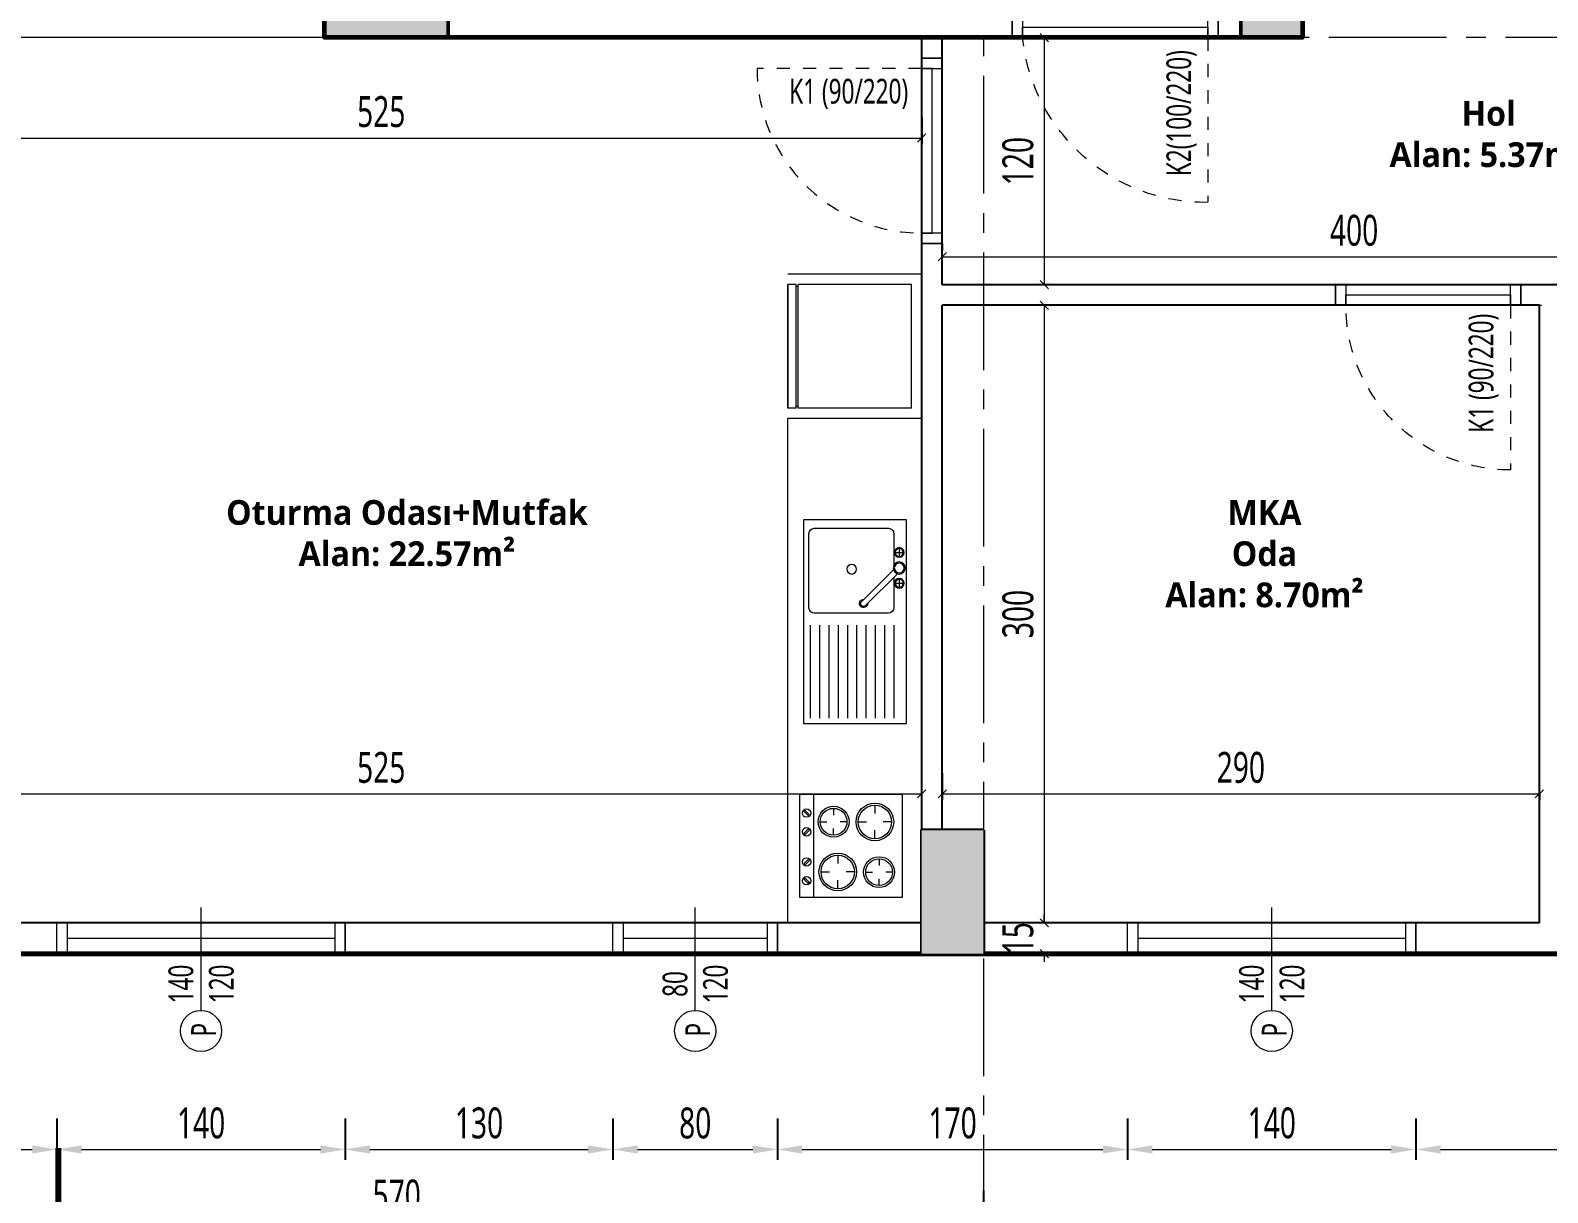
# Model space of a CAD drawing. Header units: metres. Extents: x 14968 to 56958, y -40276 to -31129.
# Drawn here: x 31210 to 31947, y -36511 to -35946 of the extents above; entities that cross this region are included whole.
import ezdxf
from ezdxf.enums import TextEntityAlignment as Align

# ---------------------------------------------------------------- set-up
doc = ezdxf.new("R2010")
doc.units = ezdxf.units.M
doc.linetypes.add('CENTER2', pattern=[28.575, 19.05, -3.175, 3.175, -3.175])
doc.linetypes.add('JIS_02_1.2', pattern=[64.008, 32.004, -32.004])
doc.layers.get('0').update_dxf_attribs({"lineweight": 13})
doc.layers.get('Defpoints').update_dxf_attribs({"lineweight": 9})
doc.layers.add('A AKS', color=7, linetype='CENTER2', lineweight=9, true_color=0x848484)
doc.layers.add('A ALAN BRÜT', color=5, linetype='Continuous', lineweight=60, plot=False)
doc.layers.add('A ALAN NET', color=140, linetype='Continuous', lineweight=13, plot=False)
for name, color, linetype, lineweight in [('A DUVAR', 7, 'Continuous', 25), ('A KAPI', 11, 'Continuous', 13), ('A KESİT ÇİZGİSİ', 1, 'CENTER2', 50), ('A KOLON', 1, 'Continuous', 50), ('A KOLON TARAMA', 1, 'Continuous', 15), ('A PENCERE', 140, 'Continuous', 9), ('A TEFRİŞ', 252, 'Continuous', 13), ('A YAZI', 7, 'Continuous', 13), ('A ÖLÇÜ DIŞ', 31, 'Continuous', 13), ('A ÖLÇÜ İÇ', 31, 'Continuous', 13)]:
    doc.layers.add(name, color=color, linetype=linetype, lineweight=lineweight)
doc.styles.add('HİB Segoe Semibold', font='')
doc.styles.add('HİB Segoe Semilight .7', font='segoeuisl.ttf', dxfattribs={"width": 0.7})
doc.styles.get('HİB Segoe Semibold').set_extended_font_data('Segoe UI Semibold')
doc.dimstyles.new('HİB DIŞ', dxfattribs={"dimtxt": 15, "dimasz": 12, "dimexe": 5, "dimexo": 30, "dimgap": 5, "dimtad": 1, "dimdec": 0, "dimzin": 0, "dimdsep": 46, "dimtxsty": 'HİB Segoe Semilight .7', "dimcen": 0.09, "dimclrd": 256, "dimclre": 256, "dimclrt": 256, "dimadec": 0, "dimazin": 0, "dimtfac": 1, "dimtdec": 4, "dimtix": 1, "dimtmove": 0, "dimatfit": 3, "dimfxl": 15, "dimfxlon": 1, "dimtvp": 1, "dimtolj": 1, "dimtzin": 0, "dimlwd": -1, "dimlwe": -3, "dimarcsym": 0})
doc.dimstyles.new('HİB İÇ', dxfattribs={"dimtxt": 15, "dimasz": 18, "dimexe": 3, "dimexo": 10, "dimgap": 5, "dimtad": 1, "dimdec": 0, "dimzin": 0, "dimdsep": 46, "dimtxsty": 'HİB Segoe Semilight .7', "dimblk": 'NONE', "dimblk1": 'NONE', "dimblk2": 'NONE', "dimtsz": 2, "dimcen": 0.09, "dimclrd": 256, "dimclre": 256, "dimclrt": 256, "dimadec": 0, "dimazin": 0, "dimtfac": 1, "dimtdec": 4, "dimtix": 1, "dimtofl": 0, "dimtmove": 0, "dimatfit": 3, "dimfxl": 10, "dimfxlon": 1, "dimtvp": 1, "dimtolj": 1, "dimtzin": 0, "dimlwd": -1, "dimlwe": -3, "dimarcsym": 0})

# ---------------------------------------------------------------- blocks, each defined once
blk = doc.blocks.new('*D231')
at = {"layer": 'A ÖLÇÜ İÇ', "lineweight": -3, "ltscale": 0.5}
for p, q in [((31712.14, -35949.98), (31699.14, -35949.98)), ((31708.14, -36069.99), (31699.14, -36069.99))]:
    blk.add_line(p, q, dxfattribs=at)
at = {"layer": 'A ÖLÇÜ İÇ', "ltscale": 0.5}
for p, q in [((31704.14, -35951.98), (31700.14, -35947.98)), ((31702.14, -35949.98), (31702.14, -36069.99)), ((31700.14, -36067.99), (31704.14, -36071.99))]:
    blk.add_line(p, q, dxfattribs=at)
at = {"layer": 'Defpoints', "color": 0}
for p in [(31724.1, -35949.98), (31702.14, -36069.99), (31718.14, -36069.99)]:
    blk.add_point(p, dxfattribs=at)
at = {"layer": 'A ÖLÇÜ İÇ', "ltscale": 0.5, "insert": (31689.35, -36009.99), "char_height": 15, "attachment_point": 5, "rotation": 90, "style": 'HİB Segoe Semilight .7'}
blk.add_mtext('\\A1;120', dxfattribs=at)
blk = doc.blocks.new('_None')
blk = doc.blocks.new('A BUZDOLABI')
at = {"color": 0}
for p, q in [((13.07, 48.33), (13.07, -16.67)), ((18.07, 43.33), (18.07, -11.67)), ((18.07, -11.67), (78.07, -11.67)), ((18.07, -12.67), (78.07, -12.67)), ((18.07, -12.67), (18.07, -16.67)), ((19.07, -12.67), (19.07, -11.67)), ((77.07, -11.67), (77.07, -12.67)), ((78.07, -12.67), (78.07, -16.67)), ((18.07, -16.67), (78.07, -16.67))]:
    blk.add_line(p, q, dxfattribs=at)
at = {"color": 0, "ltscale": 10}
for p, q in [((83.07, 48.33), (83.07, -16.67)), ((18.07, 43.33), (78.07, 43.33)), ((78.07, 43.33), (78.07, -11.67))]:
    blk.add_line(p, q, dxfattribs=at)
at = {"color": 0}
for points in [[(18.07, 43.33), (78.07, 43.33)], [(78.07, -16.67), (18.07, -16.67)]]:
    blk.add_lwpolyline(points, dxfattribs=at)
blk = doc.blocks.new('KAPI 90X10')
at = {"layer": 'A KAPI', "linetype": 'JIS_02_1.2', "ltscale": 0.2}
blk.add_line((85, 10.03), (85, 90.03), dxfattribs=at)
at = {"layer": 'A KAPI'}
for p, q in [((0, 10.03), (-10, 10.03)), ((0, 0.03), (0, 10.03)), ((90, 10.03), (90, 0.03)), ((90, 10.03), (100, 10.03)), ((0, 0.03), (-10, 0.03)), ((90, 0.03), (100, 0.03))]:
    blk.add_line(p, q, dxfattribs=at)
for points in [[(5, 10.03), (0, 10.03), (0, 0.03), (5, 0.03)], [(85, 5.03), (85, 10.03), (5, 10.03), (5, 5.03)], [(90, 10.03), (85, 10.03), (85, 0.03), (90, 0.03)]]:
    blk.add_lwpolyline(points, close=True, dxfattribs=at)
at = {"layer": 'A KAPI', "linetype": 'JIS_02_1.2', "ltscale": 0.2}
blk.add_arc((85, 10.03), 80, 90, 180, dxfattribs=at)
at = {"layer": 'A KAPI', "style": 'HİB Segoe Semilight .7', "width": 0.7}
blk.add_attdef('KAPI_NO', (76.63, 23.8), '', height=12, rotation=90, dxfattribs=at)
blk = doc.blocks.new('KAPI 90X15')
at = {"layer": 'A KAPI', "ltscale": 100}
for p, q in [((78.34, 98.17), (78.34, 108.17)), ((93.34, 98.17), (93.34, 108.17)), ((78.34, 98.17), (93.34, 98.17)), ((93.34, -1.83), (78.34, -1.83)), ((78.34, -1.83), (78.34, -11.83)), ((93.34, -1.83), (93.34, -11.83))]:
    blk.add_line(p, q, dxfattribs=at)
at = {"layer": 'A KAPI', "linetype": 'JIS_02_1.2', "ltscale": 0.2}
blk.add_line((78.34, 93.17), (-1.66, 93.17), dxfattribs=at)
at = {"layer": 'A KAPI', "ltscale": 100}
for points in [[(78.34, 98.17), (78.34, 93.17), (93.34, 93.17), (93.34, 98.17)], [(83.34, 93.17), (78.34, 93.17), (78.34, 3.17), (83.34, 3.17)], [(78.34, 3.17), (78.34, -1.83), (93.34, -1.83), (93.34, 3.17)]]:
    blk.add_lwpolyline(points, close=True, dxfattribs=at)
at = {"layer": 'A KAPI', "linetype": 'JIS_02_1.2', "ltscale": 0.2}
blk.add_arc((87.4, 91.77), 89.07, 179.10402, 264.16306, dxfattribs=at)
at = {"layer": 'A KAPI', "style": 'HİB Segoe Semilight .7', "width": 0.7}
blk.add_attdef('KAPI_NO', (21.93, 73.07), '', height=12, dxfattribs=at)
blk = doc.blocks.new('*D236')
at = {"layer": 'A ÖLÇÜ İÇ', "lineweight": -3, "ltscale": 0.5, "transparency": 16777216}
for p, q in [((31117.6, -35988.78), (31117.6, -36001.78)), ((31642.6, -35988.78), (31642.6, -36001.78))]:
    blk.add_line(p, q, dxfattribs=at)
at = {"layer": 'A ÖLÇÜ İÇ', "ltscale": 0.5, "transparency": 16777216}
for p, q in [((31119.6, -35996.78), (31115.6, -36000.78)), ((31640.6, -36000.78), (31644.6, -35996.78)), ((31117.6, -35998.78), (31642.6, -35998.78))]:
    blk.add_line(p, q, dxfattribs=at)
at = {"layer": 'Defpoints', "color": 0, "transparency": 16777216}
for p in [(31642.6, -35949.99), (31117.6, -35974.28), (31642.6, -35998.78)]:
    blk.add_point(p, dxfattribs=at)
at = {"layer": 'A ÖLÇÜ İÇ', "ltscale": 0.5, "transparency": 16777216, "insert": (31380.1, -35986.03), "char_height": 15, "attachment_point": 5, "style": 'HİB Segoe Semilight .7'}
blk.add_mtext('\\A1;525', dxfattribs=at)
blk = doc.blocks.new('*D233')
at = {"layer": 'A ÖLÇÜ İÇ', "lineweight": -3, "ltscale": 0.5, "transparency": 16777216}
for p, q in [((31712.14, -36379.94), (31699.14, -36379.94)), ((31712.14, -36394.94), (31699.14, -36394.94))]:
    blk.add_line(p, q, dxfattribs=at)
at = {"layer": 'A ÖLÇÜ İÇ', "ltscale": 0.5, "transparency": 16777216}
for p, q in [((31700.14, -36377.94), (31704.14, -36381.94)), ((31702.14, -36379.94), (31702.14, -36375.94)), ((31704.14, -36396.94), (31700.14, -36392.94)), ((31702.14, -36394.94), (31702.14, -36398.94))]:
    blk.add_line(p, q, dxfattribs=at)
at = {"layer": 'Defpoints', "color": 0, "transparency": 16777216}
for p in [(31744.14, -36379.94), (31702.14, -36394.94), (31765.14, -36394.94)]:
    blk.add_point(p, dxfattribs=at)
at = {"layer": 'A ÖLÇÜ İÇ', "ltscale": 0.5, "transparency": 16777216, "insert": (31689.35, -36387.44), "char_height": 15, "attachment_point": 5, "rotation": 90, "style": 'HİB Segoe Semilight .7'}
blk.add_mtext('\\A1;15', dxfattribs=at)
blk = doc.blocks.new('*D216')
at = {"layer": 'A ÖLÇÜ İÇ', "lineweight": -3, "ltscale": 0.5, "transparency": 16777216}
for p, q in [((31652.6, -36307.29), (31652.6, -36320.29)), ((31942.6, -36317.29), (31942.6, -36320.29))]:
    blk.add_line(p, q, dxfattribs=at)
at = {"layer": 'A ÖLÇÜ İÇ', "ltscale": 0.5, "transparency": 16777216}
for p, q in [((31654.6, -36315.29), (31650.6, -36319.29)), ((31940.6, -36319.29), (31944.6, -36315.29)), ((31652.6, -36317.29), (31942.6, -36317.29))]:
    blk.add_line(p, q, dxfattribs=at)
at = {"layer": 'Defpoints', "color": 0, "transparency": 16777216}
for p in [(31652.6, -36288.29), (31942.6, -36307.29), (31942.6, -36317.29)]:
    blk.add_point(p, dxfattribs=at)
at = {"layer": 'A ÖLÇÜ İÇ', "ltscale": 0.5, "transparency": 16777216, "insert": (31797.6, -36304.53), "char_height": 15, "attachment_point": 5, "style": 'HİB Segoe Semilight .7'}
blk.add_mtext('\\A1;290', dxfattribs=at)
blk = doc.blocks.new('*D157')
at = {"layer": 'A ÖLÇÜ DIŞ', "lineweight": -3, "ltscale": 0.5, "transparency": 16777216}
for p, q in [((31742.6, -36475.01), (31742.6, -36495.01)), ((31882.6, -36475.01), (31882.6, -36495.01))]:
    blk.add_line(p, q, dxfattribs=at)
at = {"layer": 'A ÖLÇÜ DIŞ', "ltscale": 0.5, "transparency": 16777216}
blk.add_line((31754.6, -36490.01), (31870.6, -36490.01), dxfattribs=at)
at = {"layer": 'A ÖLÇÜ DIŞ', "transparency": 16777216}
for points in [[(31754.6, -36488.01), (31754.6, -36492.01), (31742.6, -36490.01)], [(31870.6, -36492.01), (31870.6, -36488.01), (31882.6, -36490.01)]]:
    blk.add_solid(points, dxfattribs=at)
at = {"layer": 'Defpoints', "color": 0, "transparency": 16777216}
for p in [(31742.6, -36394.94), (31882.6, -36394.94), (31882.6, -36490.01)]:
    blk.add_point(p, dxfattribs=at)
at = {"layer": 'A ÖLÇÜ DIŞ', "ltscale": 0.5, "transparency": 16777216, "insert": (31812.6, -36477.22), "char_height": 15, "attachment_point": 5, "style": 'HİB Segoe Semilight .7'}
blk.add_mtext('\\A1;140', dxfattribs=at)
blk = doc.blocks.new('A OCAK')
at = {"color": 0}
for p, q in [((-65.87, -51.83), (-65.87, -1.83)), ((-15.87, -1.83), (-65.87, -1.83)), ((-52.43, -7.11), (-52.43, -11.18)), ((-28.05, -6.71), (-28.05, -9.96)), ((-15.87, -51.83), (-15.87, -1.83)), ((-34.55, -13.21), (-31.3, -13.21)), ((-21.55, -13.21), (-24.8, -13.21)), ((-60.56, -15.24), (-56.5, -15.24)), ((-52.43, -23.37), (-52.43, -19.31)), ((-44.3, -15.24), (-48.37, -15.24)), ((-28.05, -19.71), (-28.05, -16.46)), ((-52.52, -28.81), (-52.52, -32.06)), ((-28.14, -25.15), (-28.14, -29.22)), ((-59.02, -35.31), (-55.77, -35.31)), ((-46.02, -35.31), (-49.27, -35.31)), ((-36.26, -33.28), (-32.2, -33.28)), ((-20.01, -33.28), (-24.07, -33.28)), ((-52.52, -41.82), (-52.52, -38.56)), ((-28.14, -41.41), (-28.14, -37.35)), ((-65.87, -45.08), (-15.87, -45.08)), ((-58.18, -49.23), (-56.06, -47.11)), ((-57.61, -49.8), (-58.18, -49.23)), ((-55.49, -47.68), (-57.61, -49.8)), ((-56.06, -47.11), (-55.49, -47.68)), ((-49.07, -47.52), (-48.51, -46.95)), ((-46.95, -49.64), (-49.07, -47.52)), ((-48.51, -46.95), (-46.38, -49.08)), ((-46.38, -49.08), (-46.95, -49.64)), ((-34.32, -47.52), (-33.76, -46.95)), ((-32.2, -49.64), (-34.32, -47.52)), ((-33.76, -46.95), (-31.63, -49.08)), ((-31.63, -49.08), (-32.2, -49.64)), ((-25.18, -49.13), (-23.06, -47.01)), ((-24.61, -49.7), (-25.18, -49.13)), ((-22.49, -47.58), (-24.61, -49.7)), ((-23.06, -47.01), (-22.49, -47.58)), ((-65.87, -51.83), (-15.87, -51.83))]:
    blk.add_line(p, q, dxfattribs=at)
for centre, radius in [((-52.43, -15.24), 9.13), ((-52.43, -15.24), 8.13), ((-28.05, -13.21), 7.5), ((-28.05, -13.21), 6.5), ((-52.52, -35.31), 7.5), ((-52.52, -35.31), 6.5), ((-28.14, -33.28), 9.13), ((-28.14, -33.28), 8.13), ((-56.75, -48.4), 2.06), ((-47.64, -48.4), 2.06), ((-33, -48.4), 2.06), ((-23.89, -48.4), 2.06)]:
    blk.add_circle(centre, radius, dxfattribs=at)
blk = doc.blocks.new('PEN 120x140')
at = {"layer": 'A PENCERE'}
for p, q in [((215.29, 71.44), (215.29, 211.44)), ((215.29, 211.44), (230.29, 211.44)), ((222.79, 206.44), (222.79, 76.44)), ((230.29, 211.44), (230.29, 71.44)), ((230.29, 71.44), (215.29, 71.44))]:
    blk.add_line(p, q, dxfattribs=at)
at = {"layer": 'A PENCERE', "color": 7}
blk.add_line((187.79, 141.44), (237.79, 141.44), dxfattribs=at)
at = {"layer": 'A PENCERE'}
for points in [[(230.29, 211.44), (230.29, 206.44), (215.29, 206.44), (215.29, 211.44)], [(230.29, 71.44), (230.29, 76.44), (215.29, 76.44), (215.29, 71.44)]]:
    blk.add_lwpolyline(points, close=True, dxfattribs=at)
at = {"layer": 'A PENCERE', "color": 7}
blk.add_circle((177.79, 141.44), 10, dxfattribs=at)
at = {"layer": 'A PENCERE', "color": 7, "style": 'HİB Segoe Semilight .7', "width": 0.7}
for tag, p in [('GEN', (200.59, 145.27)), ('P', (178.35, 134.26)), ('YÜK', (200.59, 125.61))]:
    blk.add_attdef(tag, text='', height=12, dxfattribs=at).set_placement(p, align=Align.CENTER)
blk = doc.blocks.new('*D214')
at = {"layer": 'A ÖLÇÜ İÇ', "ltscale": 0.5, "transparency": 16777216}
for p, q in [((31119.6, -36315.29), (31115.6, -36319.29)), ((31640.6, -36319.29), (31644.6, -36315.29)), ((31117.6, -36317.29), (31642.6, -36317.29))]:
    blk.add_line(p, q, dxfattribs=at)
at = {"layer": 'A ÖLÇÜ İÇ', "lineweight": -3, "ltscale": 0.5, "transparency": 16777216}
for p, q in [((31117.6, -36327.29), (31117.6, -36314.29)), ((31642.6, -36327.29), (31642.6, -36314.29))]:
    blk.add_line(p, q, dxfattribs=at)
at = {"layer": 'Defpoints', "color": 0, "transparency": 16777216}
for p in [(31642.6, -36317.29), (31117.6, -36379.94), (31642.6, -36379.94)]:
    blk.add_point(p, dxfattribs=at)
at = {"layer": 'A ÖLÇÜ İÇ', "ltscale": 0.5, "transparency": 16777216, "insert": (31380.1, -36304.54), "char_height": 15, "attachment_point": 5, "style": 'HİB Segoe Semilight .7'}
blk.add_mtext('\\A1;525', dxfattribs=at)
blk = doc.blocks.new('*D191')
at = {"layer": 'A ÖLÇÜ DIŞ', "lineweight": -3, "ltscale": 0.5}
for p, q in [((31026.41, -36269.94), (31006.41, -36269.94)), ((31026.41, -36394.94), (31006.41, -36394.94))]:
    blk.add_line(p, q, dxfattribs=at)
at = {"layer": 'A ÖLÇÜ DIŞ', "ltscale": 0.5}
blk.add_line((31011.41, -36382.94), (31011.41, -36281.94), dxfattribs=at)
at = {"layer": 'A ÖLÇÜ DIŞ'}
for points in [[(31013.41, -36281.94), (31009.41, -36281.94), (31011.41, -36269.94)], [(31009.41, -36382.94), (31013.41, -36382.94), (31011.41, -36394.94)]]:
    blk.add_solid(points, dxfattribs=at)
at = {"layer": 'Defpoints', "color": 0}
for p in [(31011.41, -36269.94), (31117.6, -36269.94), (31792.61, -36394.94)]:
    blk.add_point(p, dxfattribs=at)
at = {"layer": 'A ÖLÇÜ DIŞ', "ltscale": 0.5, "insert": (30998.61, -36332.44), "char_height": 15, "attachment_point": 5, "rotation": 90, "style": 'HİB Segoe Semilight .7'}
blk.add_mtext('\\A1;125', dxfattribs=at)
blk = doc.blocks.new('*D161')
at = {"layer": 'A ÖLÇÜ DIŞ', "lineweight": -3, "ltscale": 0.5}
for p, q in [((31102.6, -36545.01), (31102.6, -36565.01)), ((31672.6, -36545.01), (31672.6, -36565.01))]:
    blk.add_line(p, q, dxfattribs=at)
at = {"layer": 'A ÖLÇÜ DIŞ', "ltscale": 0.5}
blk.add_line((31114.6, -36560.01), (31660.6, -36560.01), dxfattribs=at)
at = {"layer": 'A ÖLÇÜ DIŞ'}
for points in [[(31114.6, -36558.01), (31114.6, -36562.01), (31102.6, -36560.01)], [(31660.6, -36562.01), (31660.6, -36558.01), (31672.6, -36560.01)]]:
    blk.add_solid(points, dxfattribs=at)
at = {"layer": 'Defpoints', "color": 0}
for p in [(31672.6, -36394.94), (31102.6, -36429.94), (31672.6, -36560.01)]:
    blk.add_point(p, dxfattribs=at)
at = {"layer": 'A ÖLÇÜ DIŞ', "ltscale": 0.5, "insert": (31387.6, -36547.26), "char_height": 15, "attachment_point": 5, "style": 'HİB Segoe Semilight .7'}
blk.add_mtext('\\A1;570', dxfattribs=at)
blk = doc.blocks.new('*D159')
at = {"layer": 'A ÖLÇÜ DIŞ', "lineweight": -3, "ltscale": 0.5}
for p, q in [((31102.6, -36510.01), (31102.6, -36530.01)), ((31672.6, -36510.01), (31672.6, -36530.01))]:
    blk.add_line(p, q, dxfattribs=at)
at = {"layer": 'A ÖLÇÜ DIŞ', "ltscale": 0.5}
blk.add_line((31114.6, -36525.01), (31660.6, -36525.01), dxfattribs=at)
at = {"layer": 'A ÖLÇÜ DIŞ'}
for points in [[(31114.6, -36523.01), (31114.6, -36527.01), (31102.6, -36525.01)], [(31660.6, -36527.01), (31660.6, -36523.01), (31672.6, -36525.01)]]:
    blk.add_solid(points, dxfattribs=at)
at = {"layer": 'Defpoints', "color": 0}
for p in [(31672.6, -36394.94), (31102.6, -36429.94), (31672.6, -36525.01)]:
    blk.add_point(p, dxfattribs=at)
at = {"layer": 'A ÖLÇÜ DIŞ', "ltscale": 0.5, "insert": (31387.6, -36512.26), "char_height": 15, "attachment_point": 5, "style": 'HİB Segoe Semilight .7'}
blk.add_mtext('\\A1;570', dxfattribs=at)
blk = doc.blocks.new('*D232')
at = {"layer": 'A ÖLÇÜ İÇ', "ltscale": 0.5}
for p, q in [((31704.14, -36081.99), (31700.14, -36077.99)), ((31702.14, -36079.99), (31702.14, -36379.94)), ((31700.14, -36377.94), (31704.14, -36381.94))]:
    blk.add_line(p, q, dxfattribs=at)
at = {"layer": 'A ÖLÇÜ İÇ', "lineweight": -3, "ltscale": 0.5}
for p, q in [((31711.64, -36079.99), (31699.14, -36079.99)), ((31712.14, -36379.94), (31699.14, -36379.94))]:
    blk.add_line(p, q, dxfattribs=at)
at = {"layer": 'Defpoints', "color": 0}
for p in [(31721.64, -36079.99), (31702.14, -36379.94), (31744.14, -36379.94)]:
    blk.add_point(p, dxfattribs=at)
at = {"layer": 'A ÖLÇÜ İÇ', "ltscale": 0.5, "insert": (31689.39, -36229.96), "char_height": 15, "attachment_point": 5, "rotation": 90, "style": 'HİB Segoe Semilight .7'}
blk.add_mtext('\\A1;300', dxfattribs=at)
blk = doc.blocks.new('A EVYE')
at = {"color": 0}
for p, q in [((-252.7, 287.2), (737.2, 287.2)), ((-252.7, -212.8), (-252.7, 287.2)), ((225.7, 225), (-225.7, 225)), ((457.5, 225.3), (309.1, 225.3)), ((475.2, 243), (323.4, 91)), ((494.3, 223.9), (343.3, 72.7)), ((447.8, 251.9), (409.5, 251.9)), ((428.7, 232.7), (428.7, 271.1)), ((670.6, 225.3), (515.6, 225.3)), ((597.7, 251.9), (559.4, 251.9)), ((578.5, 232.7), (578.5, 271.1)), ((737.2, 287.2), (737.2, -212.8)), ((225.7, 180), (-225.7, 180)), ((283.9, 200.1), (283.9, -161.4)), ((695.8, -161.4), (695.8, 200.1)), ((225.7, 135), (-225.7, 135)), ((225.7, 90), (-225.7, 90)), ((225.7, 45), (-225.7, 45)), ((225.7, 0), (-225.7, 0)), ((225.7, -45), (-225.7, -45)), ((225.7, -90), (-225.7, -90)), ((225.7, -135), (-225.7, -135)), ((737.2, -212.8), (-252.7, -212.8)), ((225.7, -180), (-225.7, -180)), ((309.1, -186.6), (670.6, -186.6))]:
    blk.add_line(p, q, dxfattribs=at)
for centre, radius in [((428.7, 251.9), 23.5), ((428.7, 251.9), 19.2), ((503.2, 251.9), 29.3), ((503.2, 251.9), 23.9), ((578.5, 251.9), 23.5), ((578.5, 251.9), 19.2), ((497.2, 21.3), 23.5)]:
    blk.add_circle(centre, radius, dxfattribs=at)
for centre, radius, start, end in [((309.1, 200.1), 25.2, 90, 180), ((670.6, 200.1), 25.2, 360, 90), ((330.4, 78.7), 19.6, 89.32494, 2.05369), ((330.4, 78.7), 14.2, 119.74413, 334.71675), ((309.1, -161.4), 25.2, 180, 270), ((670.6, -161.4), 25.2, 270, 360)]:
    blk.add_arc(centre, radius, start, end, dxfattribs=at)
blk = doc.blocks.new('*D178')
at = {"layer": 'A ÖLÇÜ DIŞ', "lineweight": -3, "ltscale": 0.5}
for p, q in [((32528.3, -35224.94), (32548.3, -35224.94)), ((32528.3, -36394.94), (32548.3, -36394.94))]:
    blk.add_line(p, q, dxfattribs=at)
at = {"layer": 'A ÖLÇÜ DIŞ', "ltscale": 0.5}
blk.add_line((32543.3, -36382.94), (32543.3, -35236.94), dxfattribs=at)
at = {"layer": 'A ÖLÇÜ DIŞ'}
for points in [[(32545.3, -35236.94), (32541.3, -35236.94), (32543.3, -35224.94)], [(32541.3, -36382.94), (32545.3, -36382.94), (32543.3, -36394.94)]]:
    blk.add_solid(points, dxfattribs=at)
at = {"layer": 'Defpoints', "color": 0}
for p in [(31657.6, -35224.94), (32543.3, -35224.94), (31657.6, -36394.94)]:
    blk.add_point(p, dxfattribs=at)
at = {"layer": 'A ÖLÇÜ DIŞ', "ltscale": 0.5, "insert": (32530.51, -35809.94), "char_height": 15, "attachment_point": 5, "rotation": 90, "style": 'HİB Segoe Semilight .7'}
blk.add_mtext('\\A1;1170', dxfattribs=at)
blk = doc.blocks.new('*D164')
at = {"layer": 'A ÖLÇÜ DIŞ', "lineweight": -3, "ltscale": 0.5}
for p, q in [((31102.6, -36580.01), (31102.6, -36600.01)), ((32342.61, -36580.01), (32342.61, -36600.01))]:
    blk.add_line(p, q, dxfattribs=at)
at = {"layer": 'A ÖLÇÜ DIŞ', "ltscale": 0.5}
blk.add_line((31114.6, -36595.01), (32330.61, -36595.01), dxfattribs=at)
at = {"layer": 'A ÖLÇÜ DIŞ'}
for points in [[(31114.6, -36593.01), (31114.6, -36597.01), (31102.6, -36595.01)], [(32330.61, -36597.01), (32330.61, -36593.01), (32342.61, -36595.01)]]:
    blk.add_solid(points, dxfattribs=at)
at = {"layer": 'Defpoints', "color": 0}
for p in [(32342.61, -36394.94), (31102.6, -36429.94), (32342.61, -36595.01)]:
    blk.add_point(p, dxfattribs=at)
at = {"layer": 'A ÖLÇÜ DIŞ', "ltscale": 0.5, "insert": (31722.6, -36582.22), "char_height": 15, "attachment_point": 5, "style": 'HİB Segoe Semilight .7'}
blk.add_mtext('\\A1;1240', dxfattribs=at)
blk = doc.blocks.new('*D162')
at = {"layer": 'A ÖLÇÜ DIŞ', "lineweight": -3, "ltscale": 0.5}
for p, q in [((31672.6, -36545.01), (31672.6, -36565.01)), ((32262.6, -36545.01), (32262.6, -36565.01))]:
    blk.add_line(p, q, dxfattribs=at)
at = {"layer": 'A ÖLÇÜ DIŞ', "ltscale": 0.5}
blk.add_line((31684.6, -36560.01), (32250.6, -36560.01), dxfattribs=at)
at = {"layer": 'A ÖLÇÜ DIŞ'}
for points in [[(31684.6, -36558.01), (31684.6, -36562.01), (31672.6, -36560.01)], [(32250.6, -36562.01), (32250.6, -36558.01), (32262.6, -36560.01)]]:
    blk.add_solid(points, dxfattribs=at)
at = {"layer": 'Defpoints', "color": 0}
for p in [(31672.6, -36394.94), (32262.6, -36394.94), (32262.6, -36560.01)]:
    blk.add_point(p, dxfattribs=at)
at = {"layer": 'A ÖLÇÜ DIŞ', "ltscale": 0.5, "insert": (31967.6, -36547.25), "char_height": 15, "attachment_point": 5, "style": 'HİB Segoe Semilight .7'}
blk.add_mtext('\\A1;590', dxfattribs=at)
blk = doc.blocks.new('*D160')
at = {"layer": 'A ÖLÇÜ DIŞ', "lineweight": -3, "ltscale": 0.5}
for p, q in [((31672.6, -36510.01), (31672.6, -36530.01)), ((32342.61, -36510.01), (32342.61, -36530.01))]:
    blk.add_line(p, q, dxfattribs=at)
at = {"layer": 'A ÖLÇÜ DIŞ', "ltscale": 0.5}
blk.add_line((31684.6, -36525.01), (32330.61, -36525.01), dxfattribs=at)
at = {"layer": 'A ÖLÇÜ DIŞ'}
for points in [[(31684.6, -36523.01), (31684.6, -36527.01), (31672.6, -36525.01)], [(32330.61, -36527.01), (32330.61, -36523.01), (32342.61, -36525.01)]]:
    blk.add_solid(points, dxfattribs=at)
at = {"layer": 'Defpoints', "color": 0}
for p in [(31672.6, -36394.94), (32342.61, -36394.94), (32342.61, -36525.01)]:
    blk.add_point(p, dxfattribs=at)
at = {"layer": 'A ÖLÇÜ DIŞ', "ltscale": 0.5, "insert": (32007.6, -36512.25), "char_height": 15, "attachment_point": 5, "style": 'HİB Segoe Semilight .7'}
blk.add_mtext('\\A1;670', dxfattribs=at)
blk = doc.blocks.new('*D158')
at = {"layer": 'A ÖLÇÜ DIŞ', "lineweight": -3, "ltscale": 0.5}
for p, q in [((31882.6, -36475.01), (31882.6, -36495.01)), ((32342.61, -36475.01), (32342.61, -36495.01))]:
    blk.add_line(p, q, dxfattribs=at)
at = {"layer": 'A ÖLÇÜ DIŞ', "ltscale": 0.5}
blk.add_line((31894.6, -36490.01), (32330.61, -36490.01), dxfattribs=at)
at = {"layer": 'A ÖLÇÜ DIŞ'}
for points in [[(31894.6, -36488.01), (31894.6, -36492.01), (31882.6, -36490.01)], [(32330.61, -36492.01), (32330.61, -36488.01), (32342.61, -36490.01)]]:
    blk.add_solid(points, dxfattribs=at)
at = {"layer": 'Defpoints', "color": 0}
for p in [(31882.6, -36394.94), (32342.61, -36394.94), (32342.61, -36490.01)]:
    blk.add_point(p, dxfattribs=at)
at = {"layer": 'A ÖLÇÜ DIŞ', "ltscale": 0.5, "insert": (32112.6, -36477.25), "char_height": 15, "attachment_point": 5, "style": 'HİB Segoe Semilight .7'}
blk.add_mtext('\\A1;460', dxfattribs=at)
blk = doc.blocks.new('KESİTLER')
at = {"layer": 'A KESİT ÇİZGİSİ', "ltscale": 3}
blk.add_lwpolyline([(422.82, -839.88, 3, 3, 0), (422.82, -600.08, 0, 0, 0)], format="xyseb", dxfattribs=at)
blk = doc.blocks.new('*D1711')
at = {"layer": 'A ÖLÇÜ DIŞ', "lineweight": -3, "ltscale": 0.5}
for p, q in [((31102.6, -36475.01), (31102.6, -36495.01)), ((31222.6, -36475.01), (31222.6, -36495.01))]:
    blk.add_line(p, q, dxfattribs=at)
at = {"layer": 'A ÖLÇÜ DIŞ', "ltscale": 0.5}
blk.add_line((31114.6, -36490.01), (31210.6, -36490.01), dxfattribs=at)
at = {"layer": 'A ÖLÇÜ DIŞ'}
for points in [[(31114.6, -36488.01), (31114.6, -36492.01), (31102.6, -36490.01)], [(31210.6, -36492.01), (31210.6, -36488.01), (31222.6, -36490.01)]]:
    blk.add_solid(points, dxfattribs=at)
at = {"layer": 'Defpoints', "color": 0}
for p in [(31102.6, -36394.94), (31222.6, -36394.94), (31222.6, -36490.01)]:
    blk.add_point(p, dxfattribs=at)
at = {"layer": 'A ÖLÇÜ DIŞ', "ltscale": 0.5, "insert": (31162.6, -36477.22), "char_height": 15, "attachment_point": 5, "style": 'HİB Segoe Semilight .7'}
blk.add_mtext('\\A1;120', dxfattribs=at)
blk = doc.blocks.new('*D1712')
at = {"layer": 'A ÖLÇÜ DIŞ', "lineweight": -3, "ltscale": 0.5}
for p, q in [((31222.6, -36475.01), (31222.6, -36495.01)), ((31362.6, -36475.01), (31362.6, -36495.01))]:
    blk.add_line(p, q, dxfattribs=at)
at = {"layer": 'A ÖLÇÜ DIŞ', "ltscale": 0.5}
blk.add_line((31234.6, -36490.01), (31350.6, -36490.01), dxfattribs=at)
at = {"layer": 'A ÖLÇÜ DIŞ'}
for points in [[(31234.6, -36488.01), (31234.6, -36492.01), (31222.6, -36490.01)], [(31350.6, -36492.01), (31350.6, -36488.01), (31362.6, -36490.01)]]:
    blk.add_solid(points, dxfattribs=at)
at = {"layer": 'Defpoints', "color": 0}
for p in [(31222.6, -36394.94), (31362.6, -36394.94), (31362.6, -36490.01)]:
    blk.add_point(p, dxfattribs=at)
at = {"layer": 'A ÖLÇÜ DIŞ', "ltscale": 0.5, "insert": (31292.6, -36477.22), "char_height": 15, "attachment_point": 5, "style": 'HİB Segoe Semilight .7'}
blk.add_mtext('\\A1;140', dxfattribs=at)
blk = doc.blocks.new('*D1713')
at = {"layer": 'A ÖLÇÜ DIŞ', "lineweight": -3, "ltscale": 0.5}
for p, q in [((31362.6, -36475.01), (31362.6, -36495.01)), ((31492.6, -36475.01), (31492.6, -36495.01))]:
    blk.add_line(p, q, dxfattribs=at)
at = {"layer": 'A ÖLÇÜ DIŞ', "ltscale": 0.5}
blk.add_line((31374.6, -36490.01), (31480.6, -36490.01), dxfattribs=at)
at = {"layer": 'A ÖLÇÜ DIŞ'}
for points in [[(31374.6, -36488.01), (31374.6, -36492.01), (31362.6, -36490.01)], [(31480.6, -36492.01), (31480.6, -36488.01), (31492.6, -36490.01)]]:
    blk.add_solid(points, dxfattribs=at)
at = {"layer": 'Defpoints', "color": 0}
for p in [(31362.6, -36394.94), (31492.6, -36394.94), (31492.6, -36490.01)]:
    blk.add_point(p, dxfattribs=at)
at = {"layer": 'A ÖLÇÜ DIŞ', "ltscale": 0.5, "insert": (31427.6, -36477.21), "char_height": 15, "attachment_point": 5, "style": 'HİB Segoe Semilight .7'}
blk.add_mtext('\\A1;130', dxfattribs=at)
blk = doc.blocks.new('*D1714')
at = {"layer": 'A ÖLÇÜ İÇ', "lineweight": -3, "ltscale": 0.5}
for p, q in [((31652.6, -36049.94), (31652.6, -36053.42)), ((32052.6, -36064.99), (32052.6, -36059.42))]:
    blk.add_line(p, q, dxfattribs=at)
at = {"layer": 'A ÖLÇÜ İÇ', "ltscale": 0.5}
for p, q in [((31654.6, -36054.42), (31650.6, -36058.42)), ((31652.6, -36056.42), (32052.6, -36056.42)), ((32050.6, -36058.42), (32054.6, -36054.42))]:
    blk.add_line(p, q, dxfattribs=at)
at = {"layer": 'Defpoints', "color": 0}
for p in [(32052.6, -36054.99), (32052.6, -36056.42), (31652.6, -36059.94)]:
    blk.add_point(p, dxfattribs=at)
at = {"layer": 'A ÖLÇÜ İÇ', "ltscale": 0.5, "insert": (31852.6, -36043.67), "char_height": 15, "attachment_point": 5, "style": 'HİB Segoe Semilight .7'}
blk.add_mtext('\\A1;400', dxfattribs=at)
blk = doc.blocks.new('*D2432')
at = {"layer": 'A ÖLÇÜ DIŞ', "lineweight": -3, "ltscale": 0.5}
for p, q in [((31492.6, -36475.01), (31492.6, -36495.01)), ((31572.6, -36475.01), (31572.6, -36495.01))]:
    blk.add_line(p, q, dxfattribs=at)
at = {"layer": 'A ÖLÇÜ DIŞ', "ltscale": 0.5}
blk.add_line((31504.6, -36490.01), (31560.6, -36490.01), dxfattribs=at)
at = {"layer": 'A ÖLÇÜ DIŞ'}
for points in [[(31504.6, -36488.01), (31504.6, -36492.01), (31492.6, -36490.01)], [(31560.6, -36492.01), (31560.6, -36488.01), (31572.6, -36490.01)]]:
    blk.add_solid(points, dxfattribs=at)
at = {"layer": 'Defpoints', "color": 0}
for p in [(31492.6, -36394.94), (31572.6, -36394.94), (31572.6, -36490.01)]:
    blk.add_point(p, dxfattribs=at)
at = {"layer": 'A ÖLÇÜ DIŞ', "ltscale": 0.5, "insert": (31532.6, -36477.26), "char_height": 15, "attachment_point": 5, "style": 'HİB Segoe Semilight .7'}
blk.add_mtext('\\A1;80', dxfattribs=at)
blk = doc.blocks.new('*D2433')
at = {"layer": 'A ÖLÇÜ DIŞ', "lineweight": -3, "ltscale": 0.5}
for p, q in [((31572.6, -36475.01), (31572.6, -36495.01)), ((31742.6, -36475.01), (31742.6, -36495.01))]:
    blk.add_line(p, q, dxfattribs=at)
at = {"layer": 'A ÖLÇÜ DIŞ', "ltscale": 0.5}
blk.add_line((31584.6, -36490.01), (31730.6, -36490.01), dxfattribs=at)
at = {"layer": 'A ÖLÇÜ DIŞ'}
for points in [[(31584.6, -36488.01), (31584.6, -36492.01), (31572.6, -36490.01)], [(31730.6, -36492.01), (31730.6, -36488.01), (31742.6, -36490.01)]]:
    blk.add_solid(points, dxfattribs=at)
at = {"layer": 'Defpoints', "color": 0}
for p in [(31572.6, -36394.94), (31742.6, -36394.94), (31742.6, -36490.01)]:
    blk.add_point(p, dxfattribs=at)
at = {"layer": 'A ÖLÇÜ DIŞ', "ltscale": 0.5, "insert": (31657.6, -36477.22), "char_height": 15, "attachment_point": 5, "style": 'HİB Segoe Semilight .7'}
blk.add_mtext('\\A1;170', dxfattribs=at)
blk = doc.blocks.new('AKS YENİ')
at = {"layer": 'A AKS', "ltscale": 3}
for p, q in [((570, 285.07), (570, -1455.07)), ((1480.7, -725), (-235.7, -725)), ((1480.7, -1170), (-235.7, -1170))]:
    blk.add_line(p, q, dxfattribs=at)
blk = doc.blocks.new('KOLON YENİ')
at = {"layer": 'A KOLON TARAMA', "ltscale": 100, "transparency": 33554687}
h = blk.add_hatch(dxfattribs=at)
h.set_pattern_fill('ANSI33-METRIC', color=256)
h.set_pattern_definition([(45, (250, -735), (-4.49013, 4.49013), []), (45, (254.49, -735), (-4.49013, 4.49013), [3.175, -1.5875])])
h.paths.add_polyline_path([(695, -725), (725, -725), (725, -699.99), (945, -700), (945, -470), (725, -470), (725, -445), (695, -445), (695, -495.01), (920, -495), (920, -674.95), (695, -674.94)])
h.paths.add_polyline_path([(250, -475), (310, -475), (310, -445), (250, -445)])
h.paths.add_polyline_path([(250, -695), (310, -695), (310, -725), (250, -725)])
at = {"layer": 'A KOLON', "ltscale": 0.5}
for points in [[(695, -725), (725, -725), (725, -700), (945, -700), (945, -470), (725, -470), (725, -445), (695, -445), (695, -495), (920, -495), (920, -674.95), (695, -674.95)], [(250, -695), (310, -695), (310, -725), (250, -725)]]:
    blk.add_lwpolyline(points, close=True, dxfattribs=at)
at = {"layer": 'A KOLON', "ltscale": 100}
blk.add_lwpolyline([(570, -1110), (540, -1110), (540, -1170), (570, -1170)], close=True, dxfattribs=at)
at = {"ltscale": 0.5}
blk.add_wipeout([(570, -1170), (540, -1170), (540, -1110), (570, -1110)], dxfattribs=at).dxf.layer = 'A KOLON'
at = {"layer": 'A KOLON TARAMA', "ltscale": 100, "transparency": 33554687}
h = blk.add_hatch(dxfattribs=at)
h.set_pattern_fill('ANSI33-METRIC', color=256)
h.set_pattern_definition([(45, (-1e-11, -1170), (-4.490128, 4.490128), []), (45, (4.49, -1170), (-4.490128, 4.490128), [3.175, -1.5875])])
h.paths.add_polyline_path([(1160, -1140), (1160, -1170), (1100, -1170), (1100, -1140)])
h.paths.add_polyline_path([(1130, -664.95), (1160, -664.95), (1160, -725), (1130, -725)])
h.paths.add_polyline_path([(60, -695), (60, -725), (0, -725), (0, -695)])
h.paths.add_polyline_path([(0, -1110), (30, -1110), (30, -1170), (0, -1170)])
h.paths.add_polyline_path([(540, -1110), (570, -1110), (570, -1170), (540, -1170)])

msp = doc.modelspace()

# ---------------------------------------------------------------- linework, layer by layer
at = {"layer": 'A ALAN BRÜT', "ltscale": 0.5}
for points in [[(32342.61, -35224.94), (32342.61, -35554.94), (32262.6, -35554.94), (32262.6, -36064.94), (32342.61, -36064.94), (32342.61, -36394.94), (31657.6, -36394.94), (31657.6, -36394.94), (31102.6, -36394.94), (31102.6, -35919.94), (31352.6, -35919.94), (31352.6, -35699.94), (31102.6, -35699.94), (31102.6, -35224.94), (31657.6, -35224.94), (31657.6, -35224.94)], [(31352.6, -35669.94), (31792.6, -35669.94), (31792.6, -35669.94), (31827.6, -35669.94), (31827.6, -35694.94), (32047.6, -35694.94), (32047.6, -35924.94), (31827.6, -35924.9), (31827.6, -35949.94), (31792.6, -35949.98), (31792.6, -35949.94), (31412.6, -35949.94), (31412.6, -35949.94), (31352.6, -35949.94)], [(31102.6, -36394.94), (31657.6, -36394.94), (31657.6, -36394.94), (32342.61, -36394.94), (32342.61, -36064.94), (32262.6, -36064.94), (32262.6, -35809.94), (32047.6, -35809.94), (32047.6, -35924.94), (31827.6, -35924.89), (31827.6, -35949.94), (31792.6, -35949.98), (31792.6, -35949.94), (31412.6, -35949.94), (31412.6, -35949.94), (31352.6, -35949.94), (31352.6, -35919.94), (31102.6, -35919.94)]]:
    msp.add_lwpolyline(points, close=True, dxfattribs=at)
at = {"layer": 'A ALAN NET'}
for points in [[(31652.6, -35949.94), (31652.6, -36069.99), (32052.6, -36069.99), (32052.6, -35924.94), (31827.6, -35924.89), (31827.6, -35949.94)], [(31117.6, -36379.94), (31642.6, -36379.94), (31642.6, -35949.94), (31117.6, -35949.94)], [(31652.6, -36379.94), (31942.6, -36379.94), (31942.6, -36079.99), (31652.6, -36079.99)]]:
    msp.add_lwpolyline(points, close=True, dxfattribs=at)
at = {"layer": 'A DUVAR', "ltscale": 0.5}
for p, q in [((31792.6, -35949.94), (31412.6, -35949.94)), ((31642.6, -36379.94), (31642.6, -35949.94)), ((31652.6, -36069.99), (31652.6, -35949.94)), ((32052.6, -36069.99), (31652.6, -36069.99)), ((31942.6, -36079.99), (31652.6, -36079.99)), ((31652.6, -36379.94), (31652.6, -36079.99)), ((31942.6, -36379.94), (31942.6, -36079.99)), ((31642.6, -36379.94), (31117.6, -36379.94)), ((31642.6, -36379.94), (31642.6, -36379.94)), ((31942.6, -36379.94), (31652.6, -36379.94))]:
    msp.add_line(p, q, dxfattribs=at)
msp.add_lwpolyline([(32342.61, -35224.94), (32342.61, -35554.94), (32262.61, -35554.94), (32262.61, -36064.94), (32342.61, -36064.94), (32342.61, -36394.94), (31657.6, -36394.94), (31657.6, -36394.94), (31102.6, -36394.94), (31102.6, -35919.94), (31352.6, -35919.94), (31352.6, -35699.94), (31102.6, -35699.94), (31102.6, -35224.94), (31657.6, -35224.94), (31657.6, -35224.94)], close=True, dxfattribs=at)
at = {"layer": 'A PENCERE', "color": 7}
msp.add_line((31532.6, -36422.44), (31532.6, -36372.44), dxfattribs=at)
at = {"layer": 'A PENCERE'}
for p, q in [((31492.6, -36379.94), (31572.6, -36379.94)), ((31492.6, -36394.94), (31492.6, -36379.94)), ((31572.6, -36379.94), (31572.6, -36394.94)), ((31497.6, -36387.44), (31567.6, -36387.44)), ((31572.6, -36394.94), (31492.6, -36394.94))]:
    msp.add_line(p, q, dxfattribs=at)
for points in [[(31492.6, -36379.94), (31497.6, -36379.94), (31497.6, -36394.94), (31492.6, -36394.94)], [(31572.6, -36379.94), (31567.6, -36379.94), (31567.6, -36394.94), (31572.6, -36394.94)]]:
    msp.add_lwpolyline(points, close=True, dxfattribs=at)
at = {"layer": 'A PENCERE', "color": 7}
msp.add_circle((31532.6, -36432.44), 10, dxfattribs=at)
at = {"layer": 'A TEFRİŞ', "ltscale": 100}
msp.add_line((31577.61, -36379.94), (31577.61, -36134.94), dxfattribs=at)

# ---------------------------------------------------------------- block references
at = {"layer": 'A AKS', "ltscale": 0.5}
msp.add_blockref('AKS YENİ', (31102.6, -35224.94), dxfattribs=at)
at = {"layer": 'A DUVAR', "ltscale": 0.5}
msp.add_blockref('KESİTLER', (30800.44, -35889.16), dxfattribs=at)
at = {"layer": 'A KAPI', "ltscale": 100}
ref = msp.add_blockref('KAPI 90X15', (31688.44, -36028.33), dxfattribs=dict(at, xscale=-1, rotation=270))
ref.add_attrib('KAPI_NO', 'K2(100/220)', (31773.46, -36017.29), dxfattribs={"height": 12, "rotation": 90, "style": 'HİB Segoe Semilight .7', "width": 0.7})
ref = msp.add_blockref('KAPI 90X10', (31652.64, -36049.94), dxfattribs=dict(at, rotation=89.99999999999999))
ref.add_attrib('KAPI_NO', 'K1 (90/220)', (31578.25, -35982.01), dxfattribs={"height": 12, "style": 'HİB Segoe Semilight .7', "width": 0.7})
ref = msp.add_blockref('KAPI 90X10', (31843.6, -36069.96), dxfattribs=dict(at, xscale=-1, rotation=180))
ref.add_attrib('KAPI_NO', 'K1 (90/220)', (31920.23, -36141.91), dxfattribs={"height": 12, "rotation": 90, "style": 'HİB Segoe Semilight .7', "width": 0.7})
at = {"layer": 'A PENCERE', "rotation": 90.00000000000024}
for p in [(31434.04, -36610.23), (31954.04, -36610.23)]:
    msp.add_blockref('PEN 120x140', p, dxfattribs=at).add_auto_attribs({'P': 'P', 'YÜK': '120', 'GEN': '140'})
at = {"layer": 'A TEFRİŞ', "ltscale": 100, "xscale": -1, "rotation": 270}
msp.add_blockref('A BUZDOLABI', (31594.28, -36148.01), dxfattribs=at)
at = {"layer": 'A TEFRİŞ', "ltscale": 100, "xscale": -0.1, "yscale": 0.1, "zscale": 0.1, "rotation": 270.0000000000001}
msp.add_blockref('A EVYE', (31606.49, -36257.9), dxfattribs=at)
at = {"layer": 'A TEFRİŞ', "ltscale": 100, "rotation": 270.0000000000001}
msp.add_blockref('A OCAK', (31635.1, -36383.36), dxfattribs=at)

# ---------------------------------------------------------------- texts
at = {"layer": 'A PENCERE', "color": 7, "style": 'HİB Segoe Semilight .7', "width": 0.7}
for tag, text, p in [('120', '140', (31548.43, -36409.64)), ('80', '80', (31528.77, -36409.64)), ('P', 'P', (31539.79, -36431.88))]:
    msp.add_attdef(tag, text=text, height=12, rotation=90, dxfattribs=at).set_placement(p, align=Align.CENTER)
at = {"layer": 'A YAZI', "ltscale": 100, "char_height": 12, "width": 169.4932, "attachment_point": 2, "style": 'HİB Segoe Semibold'}
for s, insert in [('Hol\\PAlan: 5.37m²', (31917.95, -35980.83)), ('Oturma Odası+Mutfak\\PAlan: 22.57m²', (31392.58, -36174.63)), ('MKA\\POda\\PAlan: 8.70m²', (31809.06, -36174.63))]:
    msp.add_mtext(s, dxfattribs=dict(at, insert=insert))

# ---------------------------------------------------------------- dimensions: what is measured, and where the dimension line sits
at = {"layer": 'A ÖLÇÜ DIŞ', "ltscale": 0.5}
for base, p1, p2, picture, middle in [((32543.3, -35224.94), (31657.6, -36394.94), (31657.6, -35224.94), '*D178', (32530.51, -35809.94)), ((31011.41, -36269.94), (31792.61, -36394.94), (31117.6, -36269.94), '*D191', (30998.61, -36332.44))]:
    dim = msp.add_linear_dim(base=base, p1=p1, p2=p2, angle=90, dimstyle='HİB DIŞ', dxfattribs=at)
    dim.commit()
    dim.dimension.update_dxf_attribs({"geometry": picture, "text_midpoint": middle})
for base, p1, p2, picture, middle in [((31672.6, -36560.01), (31102.6, -36429.94), (31672.6, -36394.94), '*D161', (31387.6, -36547.26)), ((31672.6, -36525.01), (31102.6, -36429.94), (31672.6, -36394.94), '*D159', (31387.6, -36512.26)), ((32342.61, -36595.01), (31102.6, -36429.94), (32342.61, -36394.94), '*D164', (31722.6, -36582.22)), ((31222.6, -36490.01), (31102.6, -36394.94), (31222.6, -36394.94), '*D1711', (31162.6, -36477.22)), ((31362.6, -36490.01), (31222.6, -36394.94), (31362.6, -36394.94), '*D1712', (31292.6, -36477.22)), ((32262.6, -36560.01), (31672.6, -36394.94), (32262.6, -36394.94), '*D162', (31967.6, -36547.25)), ((32342.61, -36525.01), (31672.6, -36394.94), (32342.61, -36394.94), '*D160', (32007.6, -36512.25)), ((31882.6, -36490.01), (31742.6, -36394.94), (31882.6, -36394.94), '*D157', (31812.6, -36477.22)), ((32342.61, -36490.01), (31882.6, -36394.94), (32342.61, -36394.94), '*D158', (32112.6, -36477.25))]:
    dim = msp.add_linear_dim(base=base, p1=p1, p2=p2, dimstyle='HİB DIŞ', dxfattribs=at)
    dim.commit()
    dim.dimension.update_dxf_attribs({"geometry": picture, "text_midpoint": middle})
for base, p1, p2, picture, middle in [((31492.6, -36490.01), (31362.6, -36394.94), (31492.6, -36394.94), '*D1713', (31427.6, -36477.21)), ((31572.6, -36490.01), (31492.6, -36394.94), (31572.6, -36394.94), '*D2432', (31532.6, -36477.26)), ((31742.6, -36490.01), (31572.6, -36394.94), (31742.6, -36394.94), '*D2433', (31657.6, -36477.22))]:
    dim = msp.add_linear_dim(base=base, p1=p1, p2=p2, dimstyle='HİB DIŞ', override={"dimtxt": 15}, dxfattribs=at)
    dim.commit()
    dim.dimension.update_dxf_attribs({"geometry": picture, "text_midpoint": middle})
at = {"layer": 'A ÖLÇÜ İÇ', "ltscale": 0.5}
for base, p1, p2, picture, middle in [((31642.6, -35998.78), (31117.6, -35974.28), (31642.6, -35949.99), '*D236', (31380.1, -35986.03)), ((32052.6, -36056.42), (31652.6, -36059.94), (32052.6, -36054.99), '*D1714', (31852.6, -36043.67)), ((31942.6, -36317.29), (31652.6, -36288.29), (31942.6, -36307.29), '*D216', (31797.6, -36304.53)), ((31642.6, -36317.29), (31117.6, -36379.94), (31642.6, -36379.94), '*D214', (31380.1, -36304.54))]:
    dim = msp.add_linear_dim(base=base, p1=p1, p2=p2, dimstyle='HİB İÇ', override={"dimtxt": 15}, dxfattribs=at)
    dim.commit()
    dim.dimension.update_dxf_attribs({"geometry": picture, "text_midpoint": middle})
dim = msp.add_linear_dim(base=(31702.14, -36069.99), p1=(31724.1, -35949.98), p2=(31718.14, -36069.99), angle=90, dimstyle='HİB İÇ', override={"dimtxt": 15}, dxfattribs=at)
dim.commit()
dim.dimension.update_dxf_attribs({"geometry": '*D231', "text_midpoint": (31702.14, -36009.99), "dimtype": 160})
for base, p1, p2, picture, middle in [((31702.14, -36379.94), (31721.64, -36079.99), (31744.14, -36379.94), '*D232', (31689.39, -36229.96)), ((31702.14, -36394.94), (31744.14, -36379.94), (31765.14, -36394.94), '*D233', (31689.35, -36387.44))]:
    dim = msp.add_linear_dim(base=base, p1=p1, p2=p2, angle=90, dimstyle='HİB İÇ', override={"dimtxt": 15}, dxfattribs=at)
    dim.commit()
    dim.dimension.update_dxf_attribs({"geometry": picture, "text_midpoint": middle})

# ---------------------------------------------------------------- next in the draw order: block references
at = {"layer": 'A KOLON', "ltscale": 0.5}
msp.add_blockref('KOLON YENİ', (31102.6, -35224.94), dxfattribs=at)

doc.saveas('drawing.dxf')
